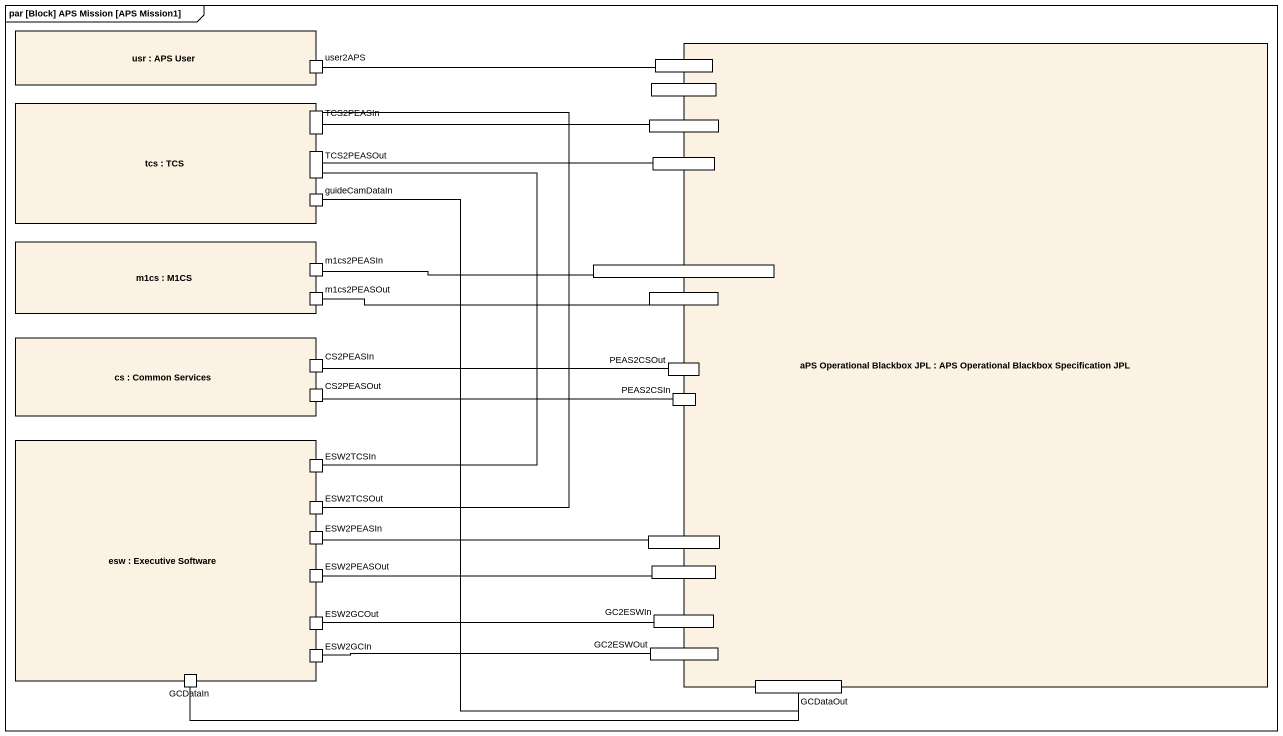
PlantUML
@startuml
mainframe par [Block] APS Mission [APS Mission1]
rectangle "usr : APS User" as usr {
  port user2APS
}
rectangle "aPS Operational Blackbox JPL : APS Operational Blackbox Specification JPL" as aPS_Operational_Blackbox_JPL {
  port " " as port1
  port " " as port2
  port " " as port3
  port " " as port4
  port " " as port5
  port " " as port6
  port PEAS2CSOut
  port PEAS2CSIn
  port " " as port7
  port " " as port8
  port GC2ESWIn
  port GC2ESWOut
  port GCDataOut
}
rectangle "tcs : TCS" as tcs {
  port TCS2PEASIn
  port TCS2PEASOut
  port guideCamDataIn
}
rectangle "m1cs : M1CS" as m1cs {
  port m1cs2PEASIn
  port m1cs2PEASOut
}
rectangle "cs : Common Services" as cs {
  port CS2PEASIn
  port CS2PEASOut
}
rectangle "esw : Executive Software" as esw {
  port ESW2TCSIn
  port ESW2TCSOut
  port ESW2PEASIn
  port ESW2PEASOut
  port ESW2GCOut
  port ESW2GCIn
  port GCDataIn
}
user2APS -right- port2
port3 -left- TCS2PEASIn
TCS2PEASOut -- ESW2TCSIn
port4 -left- TCS2PEASOut
port5 -left- m1cs2PEASIn
port6 -left- m1cs2PEASOut
PEAS2CSOut -left- CS2PEASIn
PEAS2CSIn -left- CS2PEASOut
ESW2TCSOut -up- TCS2PEASIn
port7 -left- ESW2PEASIn
port8 -left- ESW2PEASOut
GC2ESWIn -left- ESW2GCOut
GC2ESWOut -left- ESW2GCIn
GCDataOut -up- guideCamDataIn
GCDataOut -left- GCDataIn
@enduml
